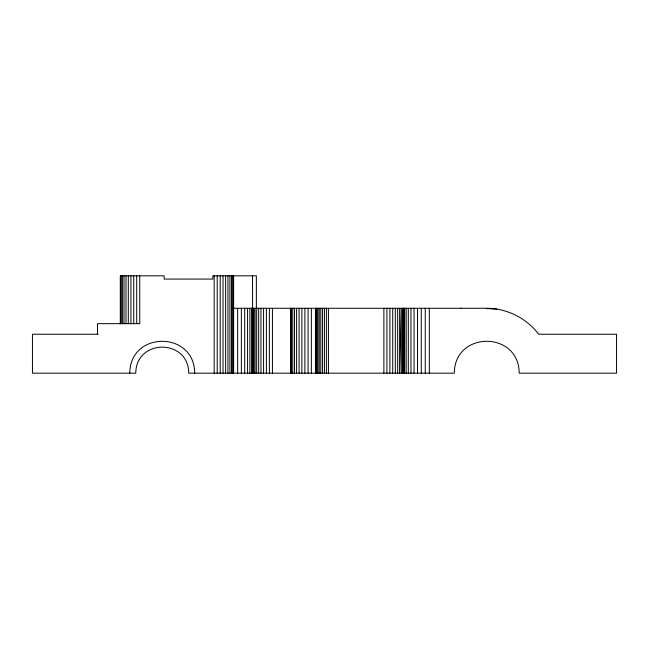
<?xml version="1.0" encoding="UTF-8"?>
<svg xmlns="http://www.w3.org/2000/svg" width="649" height="649" viewBox="0 0 649 649"><rect width="100%" height="100%" fill="white"/><g stroke="black" fill="none" stroke-linecap="round" stroke-linejoin="round"><path stroke-width="0.97" d="M399.557 373.175L399.638 308.275L401.228 373.175L401.228 308.275M129.8 373.175C130.003 330.69 194.497 330.69 194.7 373.175M233.015 308.275L486.75 308.275C506.877 308.267 526.542 318.205 538.67 334.235L616.55 334.235L616.55 373.175L519.2 373.175C518.997 330.69 454.503 330.69 454.3 373.175L188.737 373.175C188.567 338.502 135.933 338.502 135.763 373.175L32.45 373.175L32.45 334.235L98.169 334.235M491.382 308.599L493.232 308.599M496.736 309.046L486.75 308.599M429.314 308.275L429.314 373.175M425.249 308.275L425.249 373.175M421.29 308.275L421.29 373.175M417.526 308.275L417.526 373.175M414.054 308.275L414.054 373.175M410.955 308.275L410.955 373.175M408.31 308.275L408.31 373.175M406.185 308.275L406.185 373.175M404.627 308.275L404.627 373.175M403.67 308.275L403.67 373.175M403.353 308.275L403.353 373.175M403.11 308.275L403.11 373.175M402.404 308.275L402.404 373.175M397.65 308.275L397.65 373.175M395.33 308.275L395.33 373.175M392.726 308.275L392.726 373.175M389.903 308.275L389.903 373.175M386.926 308.275L386.926 373.175M383.884 308.275L383.884 373.175M328.426 308.275L328.426 373.175M326.398 308.275L326.398 373.175M324.419 308.275L324.419 373.175M322.537 308.275L322.537 373.175M320.801 308.275L320.801 373.175M319.251 308.275L319.251 373.175M317.929 308.275L317.929 373.175M316.866 308.275L316.866 373.175M316.087 308.275L316.087 373.175M315.609 308.275L315.609 373.175M315.446 308.275L315.446 373.175M311.35 308.275L311.35 373.175M308.08 308.275L308.08 373.175M304.9 308.275L304.9 373.175M301.874 308.275L301.874 373.175M299.084 308.275L299.084 373.175M296.601 308.275L296.601 373.175M294.476 308.275L294.476 373.175M292.764 308.275L292.764 373.175M291.506 308.275L291.506 373.175M290.744 308.275L290.744 373.175M290.492 308.275L290.492 373.175M272.426 308.275L272.426 373.175M269.384 308.275L269.384 373.175M266.406 308.275L266.406 373.175M263.583 308.275L263.583 373.175M260.979 308.275L260.979 373.175M258.659 308.275L258.659 373.175M256.671 308.275L256.671 373.175M256.355 308.275L256.355 275.825L212.815 275.825L212.815 279.07L164.14 279.07L164.14 275.825L120.284 275.825L120.284 323.673M255.081 308.275L255.081 373.175M253.905 308.275L253.905 373.175M253.199 308.275L253.199 373.175M252.956 308.275L252.956 373.175M252.558 275.825L252.607 373.175M251.569 308.275L251.569 373.175M249.873 308.275L249.873 373.175M247.569 308.275L247.569 373.175M244.705 308.275L244.705 373.175M241.371 308.275L241.371 373.175M237.648 308.275L237.648 373.175M233.64 275.825L233.64 373.175M233.397 275.825L233.397 373.175M232.691 275.825L232.691 373.175M231.515 275.825L231.515 373.175M229.924 275.825L229.924 373.175M227.937 275.825L227.937 373.175M225.617 275.825L225.617 373.175M223.013 275.825L223.013 373.175M220.189 275.825L220.189 373.175M217.212 275.825L217.212 373.175M214.17 275.825L214.17 373.175M139.754 275.825L139.754 323.673L97.48 323.673L97.48 334.235M136.704 275.825L136.704 323.673M133.735 275.825L133.735 323.673M130.911 275.825L130.911 323.673M128.307 275.825L128.307 323.673M125.987 275.825L125.987 323.673M124 275.825L124 323.673M122.401 275.825L122.401 323.673M121.233 275.825L121.233 323.673M120.519 275.825L120.519 323.673M461.155 308.275L460.717 308.462L461.155 308.275"/></g></svg>
